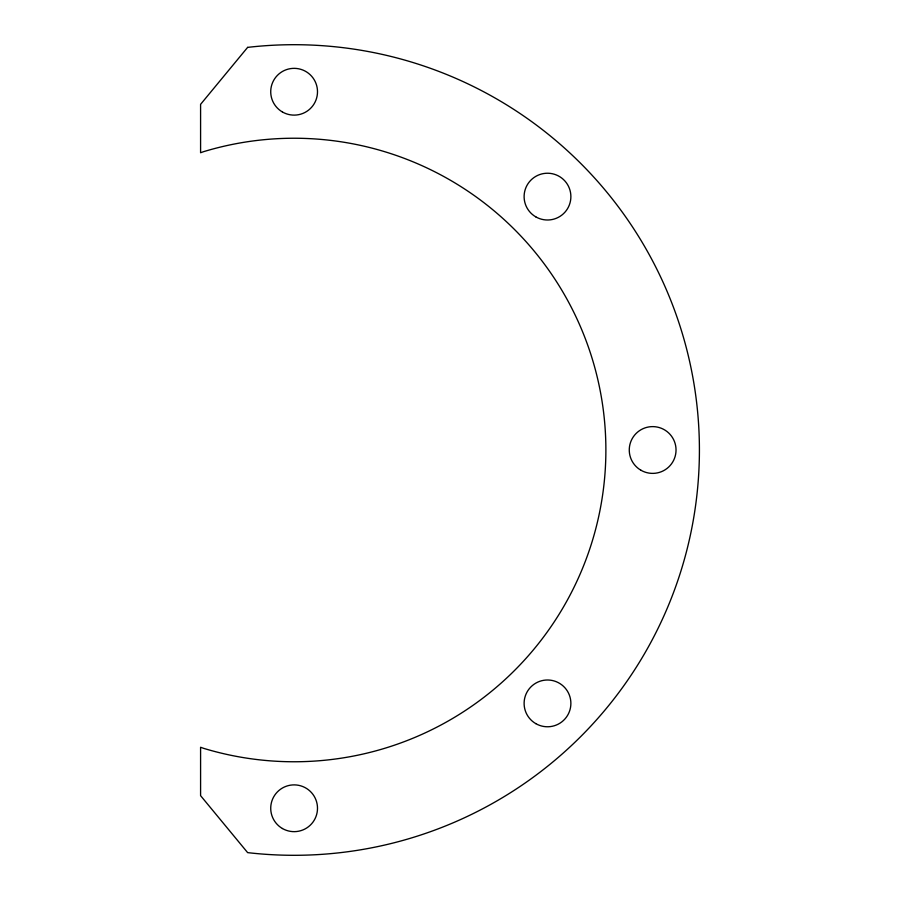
<?xml version="1.0" encoding="UTF-8"?>
<svg xmlns="http://www.w3.org/2000/svg" width="900" height="900" viewBox="0 0 900 900"><rect width="100%" height="100%" fill="white"/><g stroke="black" fill="none" stroke-linecap="round" stroke-linejoin="round"><path stroke-width="1.35" d="M247.635 47.374L200.588 104.344L200.588 152.741L203.614 151.661A311.771 311.771 0 0 1 605.88 450A311.771 311.771 0 0 1 203.614 748.339L200.588 747.259L200.588 795.656L247.635 852.626A405.293 405.293 0 0 0 699.413 450A405.293 405.293 0 0 0 247.635 47.374M282.42 111.983A23.378 23.378 0 0 0 317.498 91.733A23.378 23.378 0 0 0 282.42 71.483A23.378 23.378 0 0 0 282.42 111.983M535.804 216.866A23.378 23.378 0 0 0 570.881 196.616A23.378 23.378 0 0 0 535.804 176.366A23.378 23.378 0 0 0 535.804 216.866M640.957 470.25A23.378 23.378 0 0 0 676.035 450A23.378 23.378 0 0 0 640.957 429.75A23.378 23.378 0 0 0 640.957 470.25M535.804 723.634A23.378 23.378 0 0 0 570.881 703.384A23.378 23.378 0 0 0 535.804 683.134A23.378 23.378 0 0 0 535.804 723.634M282.42 828.518A23.378 23.378 0 0 0 317.498 808.268A23.378 23.378 0 0 0 282.42 788.018A23.378 23.378 0 0 0 282.42 828.518"/></g></svg>
